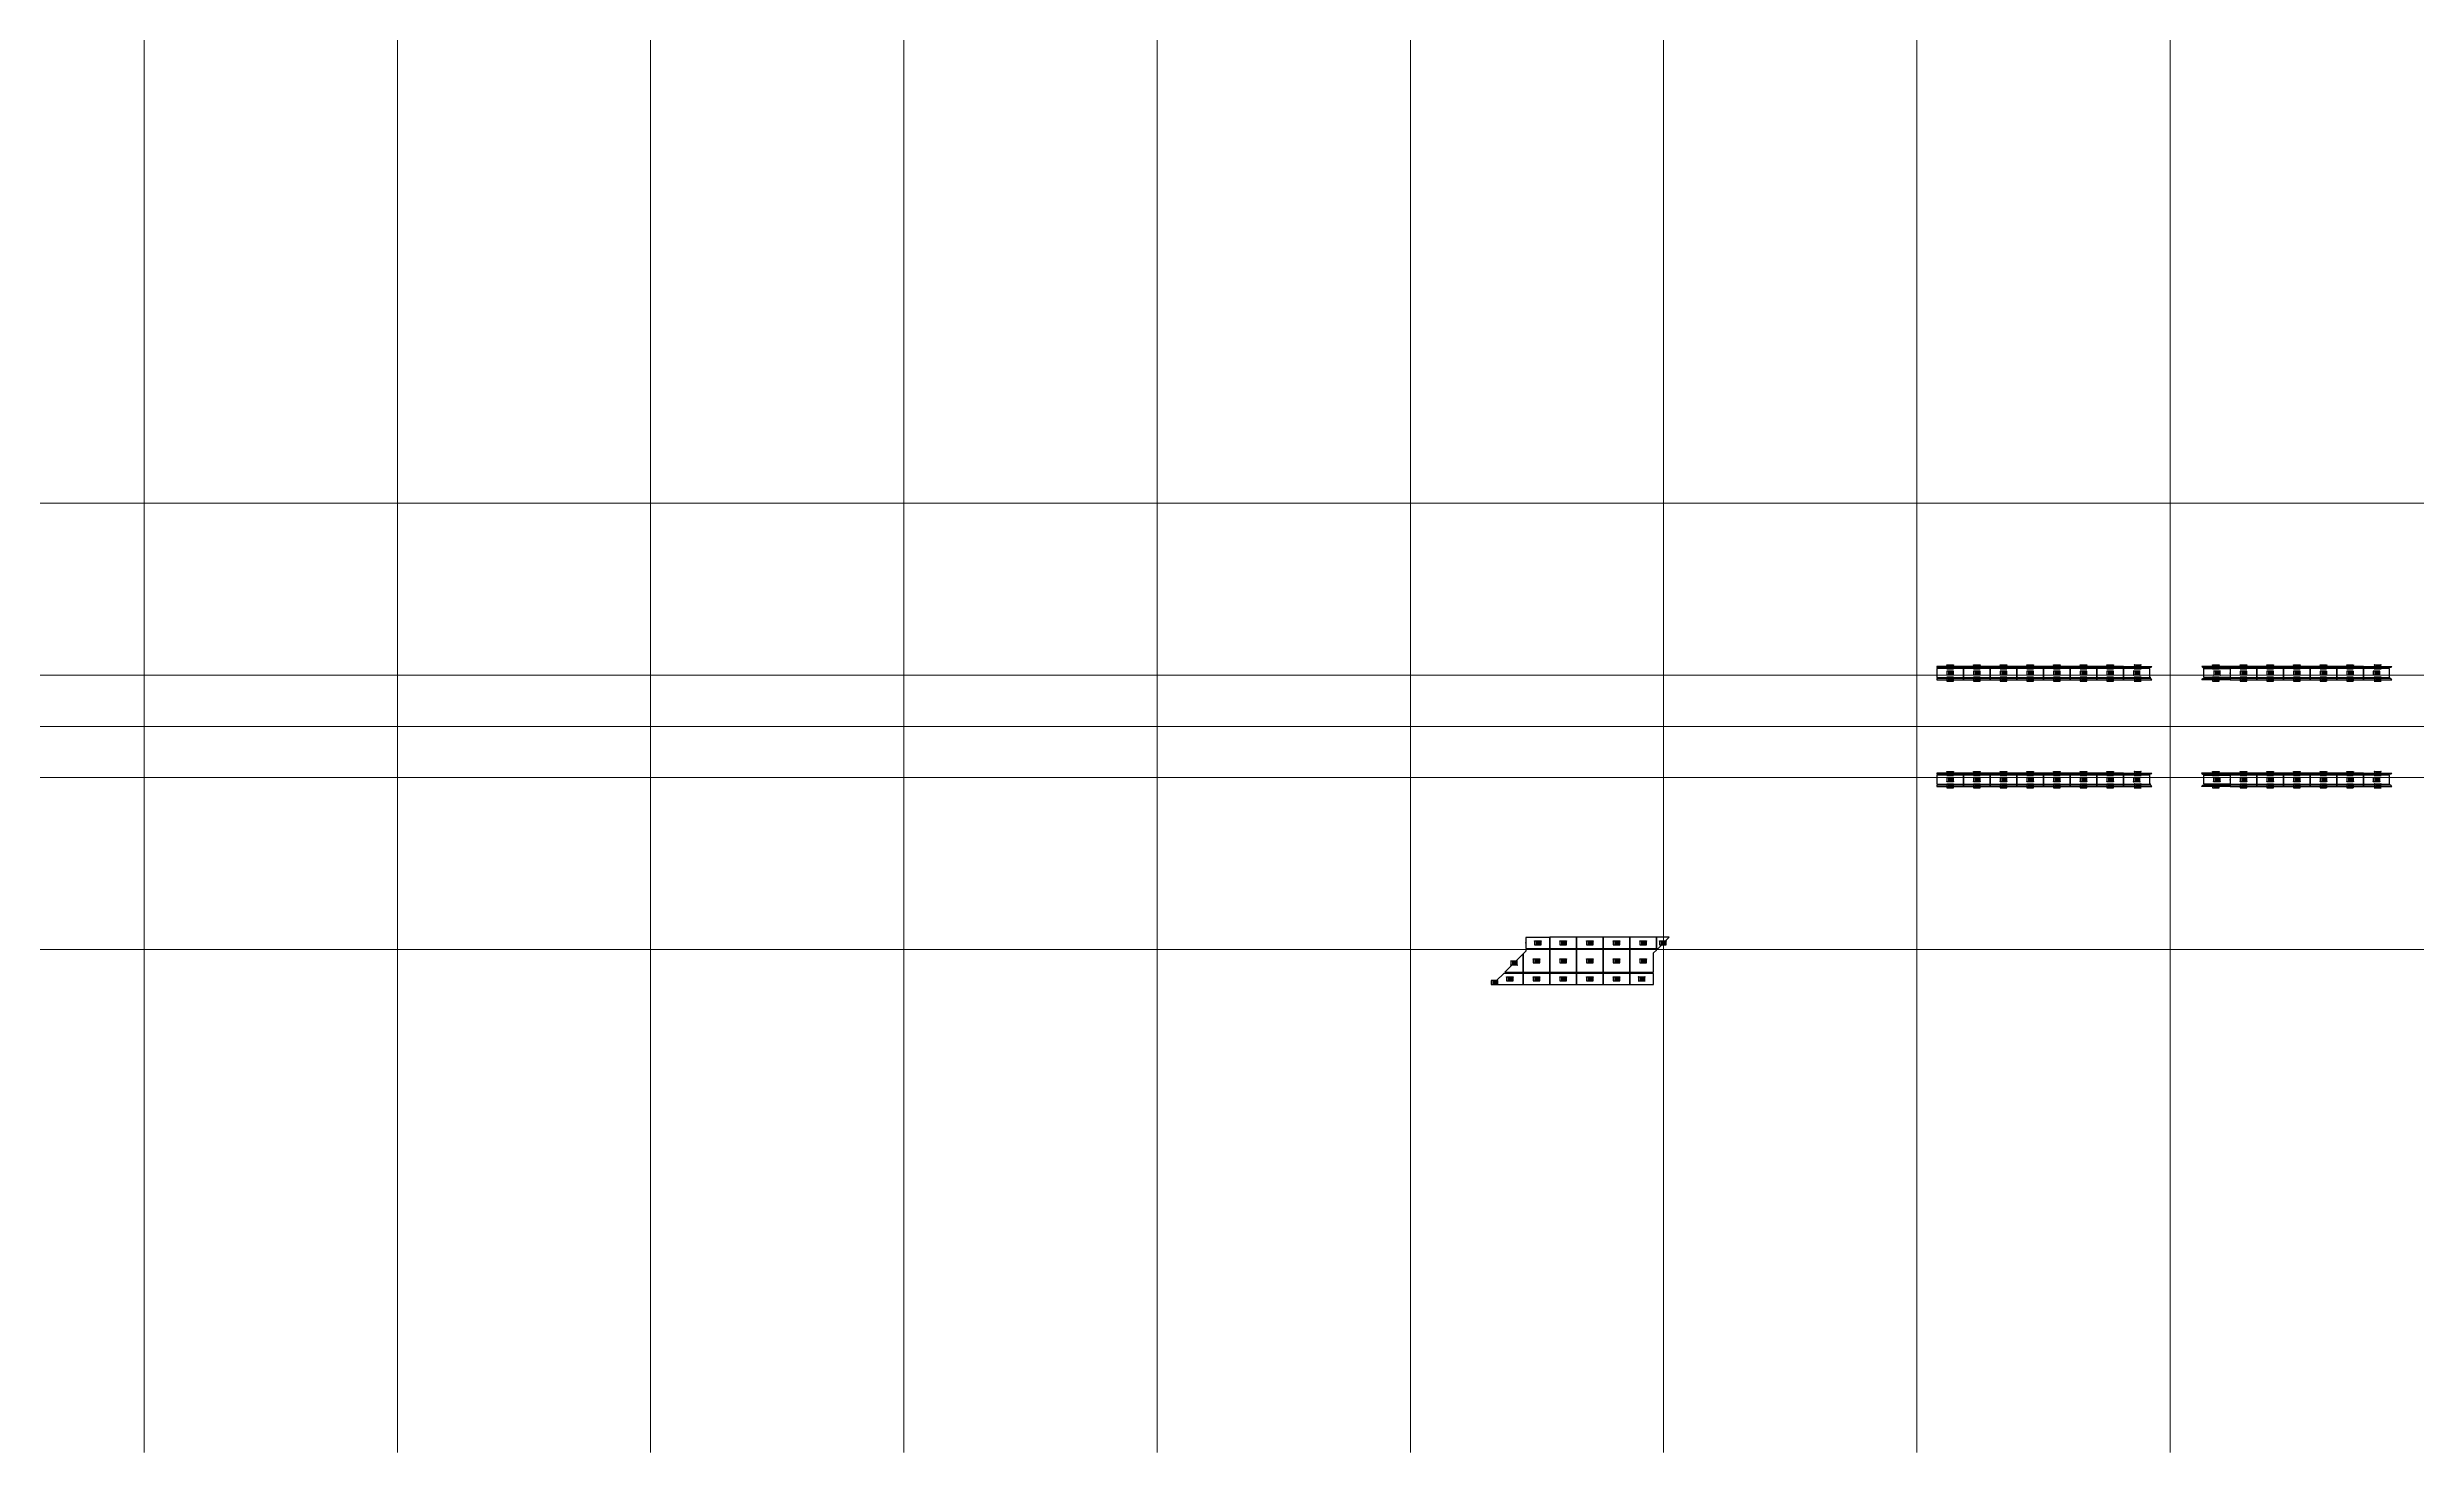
# Model space of a CAD drawing. Header units: millimetres. Extents: x -70132 to 394080, y -1879526 to 121974.
# Drawn here: x 37320 to 143972, y -7035 to 56186 of the extents above; entities that cross this region are included whole.
import ezdxf
from ezdxf.enums import TextEntityAlignment as Align

# ---------------------------------------------------------------- set-up
doc = ezdxf.new("R2010")
doc.units = ezdxf.units.MM
doc.linetypes.add('DPA_Grid _ Level 100', pattern=[10, 5.5, -1.6, 1.3, -1.6])
for name, color, linetype in [('009 - AHP_06_DATA_TEXT', 3, 'Continuous'), ('009 - AHP_06_PANEL_MAIN_COLOR_1', 3, 'Continuous'), ('009 - AHP_06_PANEL_SYMBOL_', 251, 'Continuous'), ('C0x_300HK_CODE_DEF_SUB', 250, 'Continuous')]:
    doc.layers.add(name, color=color, linetype=linetype)
doc.layers.add('S-GRID', color=251, linetype='Continuous', lineweight=9)
doc.styles.add('Arial', font='arial.ttf', dxfattribs={"height": 1500})
doc.styles.get("Standard").update_dxf_attribs({"font": 'arial.ttf'})

# ---------------------------------------------------------------- blocks, each defined once
blk = doc.blocks.new('*U27')
blk.add_point((0, 0))
at = {"layer": '009 - AHP_06_PANEL_MAIN_COLOR_1'}
blk.add_lwpolyline([(176, 88), (0, 88), (0, -88), (0, -88)], close=True, dxfattribs=at)
blk = doc.blocks.new('*U137')
at = {"layer": '009 - AHP_06_PANEL_MAIN_COLOR_1'}
blk.add_lwpolyline([(0, -200), (1180, -200), (1180, 200), (0, 200)], close=True, dxfattribs=at)
at = {"layer": '009 - AHP_06_PANEL_SYMBOL_'}
blk.add_point((0, 0), dxfattribs=at)
blk = doc.blocks.new('*U158')
at = {"layer": '009 - AHP_06_PANEL_MAIN_COLOR_1'}
blk.add_lwpolyline([(1230, 0), (0, 0), (0, -50), (1280, -50), (1230, 0)], dxfattribs=at)
blk = doc.blocks.new('*U159')
at = {"layer": '009 - AHP_06_PANEL_MAIN_COLOR_1'}
blk.add_lwpolyline([(1230, 0), (0, 0), (0, 50), (1280, 50), (1230, 0)], dxfattribs=at)
blk = doc.blocks.new('*U8')
at = {"layer": '009 - AHP_06_PANEL_MAIN_COLOR_1'}
blk.add_lwpolyline([(0, -200), (1190, -200), (1190, 200), (0, 200)], close=True, dxfattribs=at)
at = {"layer": '009 - AHP_06_PANEL_SYMBOL_'}
blk.add_point((0, 0), dxfattribs=at)
blk = doc.blocks.new('*U36')
at = {"layer": '009 - AHP_06_PANEL_MAIN_COLOR_1'}
blk.add_lwpolyline([(1235, 0), (0, 0), (0, -50), (1285, -50), (1235, 0)], dxfattribs=at)
blk = doc.blocks.new('*U35')
at = {"layer": '009 - AHP_06_PANEL_MAIN_COLOR_1'}
blk.add_lwpolyline([(1235, 0), (0, 0), (0, 50), (1285, 50), (1235, 0)], dxfattribs=at)
blk = doc.blocks.new('*U25')
blk.add_point((0, 0))
at = {"layer": '009 - AHP_06_PANEL_MAIN_COLOR_1'}
blk.add_lwpolyline([(826, 413), (0, 413), (0, -413), (0, -413)], close=True, dxfattribs=at)
blk = doc.blocks.new('*U139')
at = {"layer": '009 - AHP_06_PANEL_MAIN_COLOR_1'}
blk.add_lwpolyline([(0, -250), (1200, -250), (1200, 250), (0, 250)], close=True, dxfattribs=at)
at = {"layer": '009 - AHP_06_PANEL_SYMBOL_'}
blk.add_point((0, 0), dxfattribs=at)
blk = doc.blocks.new('*U140')
at = {"layer": '009 - AHP_06_PANEL_MAIN_COLOR_1'}
blk.add_lwpolyline([(0, -510), (1200, -510), (1200, 510), (0, 510)], close=True, dxfattribs=at)
at = {"layer": '009 - AHP_06_PANEL_SYMBOL_'}
blk.add_point((0, 0), dxfattribs=at)
blk = doc.blocks.new('*U9')
at = {"layer": '009 - AHP_06_PANEL_MAIN_COLOR_1'}
blk.add_lwpolyline([(0, -250), (1075, -250), (1075, 250), (0, 250)], close=True, dxfattribs=at)
at = {"layer": '009 - AHP_06_PANEL_SYMBOL_'}
blk.add_point((0, 0), dxfattribs=at)
blk = doc.blocks.new('*U26')
blk.add_point((0, 0))
at = {"layer": '009 - AHP_06_PANEL_MAIN_COLOR_1'}
blk.add_lwpolyline([(571, 250), (0, 250), (0, -250), (71, -250)], close=True, dxfattribs=at)
blk = doc.blocks.new('*U10')
at = {"layer": '009 - AHP_06_PANEL_MAIN_COLOR_1'}
blk.add_lwpolyline([(0, -250), (1076, -250), (1076, 250), (0, 250)], close=True, dxfattribs=at)
at = {"layer": '009 - AHP_06_PANEL_SYMBOL_'}
blk.add_point((0, 0), dxfattribs=at)
blk = doc.blocks.new('*U162')
blk.add_point((0, 0))
at = {"layer": '009 - AHP_06_PANEL_MAIN_COLOR_1'}
blk.add_lwpolyline([(-600, -25), (600, -25), (600, 25), (-600, 25)], close=True, dxfattribs=at)
blk = doc.blocks.new('*U163')
blk.add_point((0, 0))
at = {"layer": '009 - AHP_06_PANEL_MAIN_COLOR_1'}
blk.add_lwpolyline([(-600, -200), (600, -200), (600, 200), (-600, 200)], close=True, dxfattribs=at)
blk = doc.blocks.new('A$C6ec4f5d1')
at = {"layer": 'S-GRID', "linetype": 'DPA_Grid _ Level 100'}
for p, q in [((-112900, -29972.2), (-112900, 79507.3)), ((-101500, -29972.2), (-101500, 79507.3)), ((-90100, -29972.2), (-90100, 79507.3)), ((-78700, -29972.2), (-78700, 79507.3)), ((-67300, -29972.2), (-67300, 79507.3)), ((-55900, -29972.2), (-55900, 79507.3)), ((-44500, -29972.2), (-44500, 79507.3)), ((-33100, -29972.2), (-33100, 79507.3)), ((-21700, -29972.2), (-21700, 79507.3)), ((176116, 12740), (-188692, 12740)), ((176116, 5000), (-182342, 5000)), ((176116, 2700), (-188692, 2700)), ((176116, 400), (-182342, 400)), ((176116, -7340), (-188692, -7340))]:
    blk.add_line(p, q, dxfattribs=at)
blk = doc.blocks.new('000_CKST-FAMELINE_CEILING06_CODE_PANEL')
at = {"layer": 'C0x_300HK_CODE_DEF_SUB', "color": 0}
for points in [[(-3000, 4885), (-2775, 4885), (-2775, 5110), (-3000, 5110)], [(-2775, 1435), (2775, 1435), (2775, 4885), (-2775, 4885)], [(-2775, 1885), (2775, 1885), (2775, 2335), (-2775, 2335)], [(-2775, 1435), (2775, 1435), (2775, 1885), (-2775, 1885)], [(-2775, 985), (2775, 985), (2775, 1435), (-2775, 1435)], [(-2775, 535), (2775, 535), (2775, 985), (-2775, 985)], [(-2775, 85), (2775, 85), (2775, 535), (-2775, 535)], [(-2775, -365), (2775, -365), (2775, 85), (-2775, 85)], [(2775, 4885), (3000, 4885), (3000, 5110), (2775, 5110)], [(-3000, -5110), (-2775, -5110), (-2775, -4885), (-3000, -4885)], [(-2775, -815), (2775, -815), (2775, -365), (-2775, -365)], [(-2775, -1265), (2775, -1265), (2775, -815), (-2775, -815)], [(-2775, -1715), (2775, -1715), (2775, -1265), (-2775, -1265)], [(-2775, -2165), (2775, -2165), (2775, -1715), (-2775, -1715)], [(-2775, -2615), (2775, -2615), (2775, -2165), (-2775, -2165)], [(-2775, -3065), (2775, -3065), (2775, -2615), (-2775, -2615)], [(-2775, -3515), (2775, -3515), (2775, -3065), (-2775, -3065)], [(-2775, -3965), (2775, -3965), (2775, -3515), (-2775, -3515)], [(-2775, -4415), (2775, -4415), (2775, -3965), (-2775, -3965)], [(-2775, -4865), (2775, -4865), (2775, -4415), (-2775, -4415)], [(2775, -5110), (3000, -5110), (3000, -4885), (2775, -4885)]]:
    blk.add_lwpolyline(points, close=True, dxfattribs=at)
at = {"layer": 'C0x_300HK_CODE_DEF_SUB', "color": 0, "style": 'Arial'}
for s, p in [('panel_code_name', (-2625, 4580)), ('panel_matt_type', (-2625, 2030)), ('panel_no', (-2625, 1580)), ('panel_name', (-2625, 1130)), ('panel_length', (-2625, 680)), ('panel_length_1', (-2625, 230)), ('panel_length_2', (-2625, -220)), (':', (17, 4580)), (':', (17, 2030)), (':', (17, 1580)), (':', (17, 1130)), (':', (17, 680)), (':', (17, 211)), ('panel_width', (-2625, -670)), ('panel_width_2', (-2625, -1120)), ('panel_width_3', (-2625, -1570)), ('panel_color', (-2625, -2020)), ('panel_shape', (-2625, -2470)), ('panel_add-on', (-2625, -2920)), ('panel_date-create', (-2625, -3370)), ('panel_station', (-2625, -3820)), ('panel_level', (-2625, -4270)), ('panel_zone', (-2625, -4720)), (':', (17, -220)), (':', (17, -670)), (':', (17, -1120)), (':', (17, -1570)), (':', (17, -2020)), (':', (17, -2470)), (':', (17, -2920)), (':', (17, -3370)), (':', (17, -3820)), (':', (17, -4270)), (':', (17, -4720))]:
    blk.add_text(s, height=225, dxfattribs=at).set_placement(p)
at = {"layer": 'C0x_300HK_CODE_DEF_SUB', "color": 0, "lineweight": 30, "flags": 104}
blk.add_attdef('panel_code_name', text='', height=225, dxfattribs=at).set_placement((179, 4805), align=Align.TOP_LEFT)
at = {"layer": 'C0x_300HK_CODE_DEF_SUB', "color": 0, "style": 'Arial'}
for tag, p in [('panel_matt_type', (179, 2030)), ('panel_no', (179, 1580)), ('panel_name', (179, 1130)), ('panel_length', (179, 680)), ('panel_length_2', (179, 230)), ('panel_length_3', (179, -220)), ('panel_width', (179, -670)), ('panel_width_2', (179, -1120)), ('panel_width_3', (179, -1570)), ('panel_color', (179, -2020)), ('panel_shape', (179, -2470)), ('panel_add-on', (179, -2920)), ('panel_date-create', (179, -3370)), ('panel_station', (179, -3820)), ('panel_level', (179, -4270)), ('panel_zone', (179, -4720))]:
    blk.add_attdef(tag, p, '', height=225, dxfattribs=at)
blk = doc.blocks.new('Drawing1_20261102-145208_PP17_C06_DATA_STD_LENGTH')
at = {"layer": '009 - AHP_06_DATA_TEXT', "xscale": 0.03000000000000001, "yscale": 0.03000000000000001, "zscale": 0.03000000000000001}
for p, values in [((-11360, 28525), {'panel_matt_type': 'C06_STD-LENGTH', 'panel_length': '1200', 'panel_width': '500.000000000304'}), ((-10550, 28525), {'panel_matt_type': 'C06_STD-LENGTH', 'panel_length': '1200', 'panel_width': '1019.99999999907'}), ((-9742, 28463), {'panel_matt_type': 'C06_STD-LENGTH', 'panel_length': '1075.56404149656', 'panel_width': '500.000000000304'}), ((-11360, 27325), {'panel_matt_type': 'C06_STD-LENGTH', 'panel_length': '1200', 'panel_width': '500.000000000304'}), ((-10550, 27325), {'panel_matt_type': 'C06_STD-LENGTH', 'panel_length': '1200', 'panel_width': '1019.99999999907'}), ((-9740, 27325), {'panel_matt_type': 'C06_STD-LENGTH', 'panel_length': '1200', 'panel_width': '500.000000000304'}), ((-11360, 26125), {'panel_matt_type': 'C06_STD-LENGTH', 'panel_length': '1200', 'panel_width': '500.000000000304'}), ((-10550, 26125), {'panel_matt_type': 'C06_STD-LENGTH', 'panel_length': '1200', 'panel_width': '1019.99999999907'}), ((-9740, 26125), {'panel_matt_type': 'C06_STD-LENGTH', 'panel_length': '1200', 'panel_width': '500.000000000304'}), ((-11360, 24925), {'panel_matt_type': 'C06_STD-LENGTH', 'panel_length': '1200', 'panel_width': '500.000000000304'}), ((-10550, 24925), {'panel_matt_type': 'C06_STD-LENGTH', 'panel_length': '1200', 'panel_width': '1019.99999999907'}), ((-9740, 24925), {'panel_matt_type': 'C06_STD-LENGTH', 'panel_length': '1200', 'panel_width': '500.000000000304'}), ((-11360, 23788), {'panel_matt_type': 'C06_STD-LENGTH', 'panel_length': '1074.98049107706', 'panel_width': '500.000000000304'}), ((-9740, 23725), {'panel_matt_type': 'C06_STD-LENGTH', 'panel_length': '1200', 'panel_width': '500.000000000304'}), ((-2675, 9900), {'panel_matt_type': 'C06_STD-LENGTH', 'panel_length': '1200', 'panel_width': '50'}), ((-2400, 9900), {'panel_matt_type': 'C06_STD-LENGTH', 'panel_length': '1200', 'panel_width': '400'}), ((-2125, 9900), {'panel_matt_type': 'C06_STD-LENGTH', 'panel_length': '1200', 'panel_width': '50'}), ((2125, 9900), {'panel_matt_type': 'C06_STD-LENGTH', 'panel_length': '1200', 'panel_width': '50'}), ((2400, 9900), {'panel_matt_type': 'C06_STD-LENGTH', 'panel_length': '1200', 'panel_width': '400'}), ((2675, 9900), {'panel_matt_type': 'C06_STD-LENGTH', 'panel_length': '1200', 'panel_width': '50'}), ((-2675, 8700), {'panel_matt_type': 'C06_STD-LENGTH', 'panel_length': '1200', 'panel_width': '50'}), ((-2400, 8700), {'panel_matt_type': 'C06_STD-LENGTH', 'panel_length': '1200', 'panel_width': '400'}), ((-2125, 8700), {'panel_matt_type': 'C06_STD-LENGTH', 'panel_length': '1200', 'panel_width': '50'}), ((2125, 8700), {'panel_matt_type': 'C06_STD-LENGTH', 'panel_length': '1200', 'panel_width': '50'}), ((2400, 8700), {'panel_matt_type': 'C06_STD-LENGTH', 'panel_length': '1200', 'panel_width': '400'}), ((2675, 8700), {'panel_matt_type': 'C06_STD-LENGTH', 'panel_length': '1200', 'panel_width': '50'}), ((-2675, 7500), {'panel_matt_type': 'C06_STD-LENGTH', 'panel_length': '1200', 'panel_width': '50'}), ((-2400, 7500), {'panel_matt_type': 'C06_STD-LENGTH', 'panel_length': '1200', 'panel_width': '400'}), ((-2125, 7500), {'panel_matt_type': 'C06_STD-LENGTH', 'panel_length': '1200', 'panel_width': '50'}), ((2125, 7500), {'panel_matt_type': 'C06_STD-LENGTH', 'panel_length': '1200', 'panel_width': '50'}), ((2400, 7500), {'panel_matt_type': 'C06_STD-LENGTH', 'panel_length': '1200', 'panel_width': '400'}), ((2675, 7500), {'panel_matt_type': 'C06_STD-LENGTH', 'panel_length': '1200', 'panel_width': '50'}), ((-2675, 6300), {'panel_matt_type': 'C06_STD-LENGTH', 'panel_length': '1200', 'panel_width': '50'}), ((-2400, 6300), {'panel_matt_type': 'C06_STD-LENGTH', 'panel_length': '1200', 'panel_width': '400'}), ((-2125, 6300), {'panel_matt_type': 'C06_STD-LENGTH', 'panel_length': '1200', 'panel_width': '50'}), ((2125, 6300), {'panel_matt_type': 'C06_STD-LENGTH', 'panel_length': '1200', 'panel_width': '50'}), ((2400, 6300), {'panel_matt_type': 'C06_STD-LENGTH', 'panel_length': '1200', 'panel_width': '400'}), ((2675, 6300), {'panel_matt_type': 'C06_STD-LENGTH', 'panel_length': '1200', 'panel_width': '50'}), ((-2675, 5100), {'panel_matt_type': 'C06_STD-LENGTH', 'panel_length': '1200', 'panel_width': '50'}), ((-2400, 5100), {'panel_matt_type': 'C06_STD-LENGTH', 'panel_length': '1200', 'panel_width': '400'}), ((-2125, 5100), {'panel_matt_type': 'C06_STD-LENGTH', 'panel_length': '1200', 'panel_width': '50'}), ((2125, 5100), {'panel_matt_type': 'C06_STD-LENGTH', 'panel_length': '1200', 'panel_width': '50'}), ((2400, 5100), {'panel_matt_type': 'C06_STD-LENGTH', 'panel_length': '1200', 'panel_width': '400'}), ((2675, 5100), {'panel_matt_type': 'C06_STD-LENGTH', 'panel_length': '1200', 'panel_width': '50'}), ((-2675, 3900), {'panel_matt_type': 'C06_STD-LENGTH', 'panel_length': '1200', 'panel_width': '50'}), ((-2400, 3900), {'panel_matt_type': 'C06_STD-LENGTH', 'panel_length': '1200', 'panel_width': '400'}), ((-2125, 3900), {'panel_matt_type': 'C06_STD-LENGTH', 'panel_length': '1200', 'panel_width': '50'}), ((2125, 3900), {'panel_matt_type': 'C06_STD-LENGTH', 'panel_length': '1200', 'panel_width': '50'}), ((2400, 3900), {'panel_matt_type': 'C06_STD-LENGTH', 'panel_length': '1200', 'panel_width': '400'}), ((2675, 3900), {'panel_matt_type': 'C06_STD-LENGTH', 'panel_length': '1200', 'panel_width': '50'}), ((-2675, 2700), {'panel_matt_type': 'C06_STD-LENGTH', 'panel_length': '1200', 'panel_width': '50'}), ((-2400, 2700), {'panel_matt_type': 'C06_STD-LENGTH', 'panel_length': '1200', 'panel_width': '400'}), ((-2125, 2700), {'panel_matt_type': 'C06_STD-LENGTH', 'panel_length': '1200', 'panel_width': '50'}), ((2125, 2700), {'panel_matt_type': 'C06_STD-LENGTH', 'panel_length': '1200', 'panel_width': '50'}), ((2400, 2700), {'panel_matt_type': 'C06_STD-LENGTH', 'panel_length': '1200', 'panel_width': '400'}), ((2675, 2700), {'panel_matt_type': 'C06_STD-LENGTH', 'panel_length': '1200', 'panel_width': '50'}), ((-2400, 1510), {'panel_matt_type': 'C06_STD-LENGTH', 'panel_length': '1180', 'panel_width': '400'}), ((2400, 1510), {'panel_matt_type': 'C06_STD-LENGTH', 'panel_length': '1180', 'panel_width': '400'}), ((-2400, -2105), {'panel_matt_type': 'C06_STD-LENGTH', 'panel_length': '1190', 'panel_width': '400'}), ((2400, -2110), {'panel_matt_type': 'C06_STD-LENGTH', 'panel_length': '1180', 'panel_width': '400'}), ((-2675, -3300), {'panel_matt_type': 'C06_STD-LENGTH', 'panel_length': '1200', 'panel_width': '50'}), ((-2400, -3300), {'panel_matt_type': 'C06_STD-LENGTH', 'panel_length': '1200', 'panel_width': '400'}), ((-2125, -3300), {'panel_matt_type': 'C06_STD-LENGTH', 'panel_length': '1200', 'panel_width': '50'}), ((2125, -3300), {'panel_matt_type': 'C06_STD-LENGTH', 'panel_length': '1200', 'panel_width': '50'}), ((2400, -3300), {'panel_matt_type': 'C06_STD-LENGTH', 'panel_length': '1200', 'panel_width': '400'}), ((2675, -3300), {'panel_matt_type': 'C06_STD-LENGTH', 'panel_length': '1200', 'panel_width': '50'}), ((-2675, -4500), {'panel_matt_type': 'C06_STD-LENGTH', 'panel_length': '1200', 'panel_width': '50'}), ((-2400, -4500), {'panel_matt_type': 'C06_STD-LENGTH', 'panel_length': '1200', 'panel_width': '400'}), ((-2125, -4500), {'panel_matt_type': 'C06_STD-LENGTH', 'panel_length': '1200', 'panel_width': '50'}), ((2125, -4500), {'panel_matt_type': 'C06_STD-LENGTH', 'panel_length': '1200', 'panel_width': '50'}), ((2400, -4500), {'panel_matt_type': 'C06_STD-LENGTH', 'panel_length': '1200', 'panel_width': '400'}), ((2675, -4500), {'panel_matt_type': 'C06_STD-LENGTH', 'panel_length': '1200', 'panel_width': '50'}), ((-2675, -5700), {'panel_matt_type': 'C06_STD-LENGTH', 'panel_length': '1200', 'panel_width': '50'}), ((-2400, -5700), {'panel_matt_type': 'C06_STD-LENGTH', 'panel_length': '1200', 'panel_width': '400'}), ((-2125, -5700), {'panel_matt_type': 'C06_STD-LENGTH', 'panel_length': '1200', 'panel_width': '50'}), ((2125, -5700), {'panel_matt_type': 'C06_STD-LENGTH', 'panel_length': '1200', 'panel_width': '50'}), ((2400, -5700), {'panel_matt_type': 'C06_STD-LENGTH', 'panel_length': '1200', 'panel_width': '400'}), ((2675, -5700), {'panel_matt_type': 'C06_STD-LENGTH', 'panel_length': '1200', 'panel_width': '50'}), ((-2675, -6900), {'panel_matt_type': 'C06_STD-LENGTH', 'panel_length': '1200', 'panel_width': '50'}), ((-2400, -6900), {'panel_matt_type': 'C06_STD-LENGTH', 'panel_length': '1200', 'panel_width': '400'}), ((-2125, -6900), {'panel_matt_type': 'C06_STD-LENGTH', 'panel_length': '1200', 'panel_width': '50'}), ((2125, -6900), {'panel_matt_type': 'C06_STD-LENGTH', 'panel_length': '1200', 'panel_width': '50'}), ((2400, -6900), {'panel_matt_type': 'C06_STD-LENGTH', 'panel_length': '1200', 'panel_width': '400'}), ((2675, -6900), {'panel_matt_type': 'C06_STD-LENGTH', 'panel_length': '1200', 'panel_width': '50'}), ((-2675, -8100), {'panel_matt_type': 'C06_STD-LENGTH', 'panel_length': '1200', 'panel_width': '50'}), ((-2400, -8100), {'panel_matt_type': 'C06_STD-LENGTH', 'panel_length': '1200', 'panel_width': '400'}), ((-2125, -8100), {'panel_matt_type': 'C06_STD-LENGTH', 'panel_length': '1200', 'panel_width': '50'}), ((2125, -8100), {'panel_matt_type': 'C06_STD-LENGTH', 'panel_length': '1200', 'panel_width': '50'}), ((2400, -8100), {'panel_matt_type': 'C06_STD-LENGTH', 'panel_length': '1200', 'panel_width': '400'}), ((2675, -8100), {'panel_matt_type': 'C06_STD-LENGTH', 'panel_length': '1200', 'panel_width': '50'}), ((-2400, -9290), {'panel_matt_type': 'C06_STD-LENGTH', 'panel_length': '1180', 'panel_width': '400'}), ((2400, -9290), {'panel_matt_type': 'C06_STD-LENGTH', 'panel_length': '1180', 'panel_width': '400'})]:
    blk.add_blockref('000_CKST-FAMELINE_CEILING06_CODE_PANEL', p, dxfattribs=at).add_auto_attribs(values)
blk = doc.blocks.new('Drawing1_20261102-150320_C06_DATA_TZP_LENGTH')
at = {"layer": '009 - AHP_06_DATA_TEXT', "xscale": 0.03, "yscale": 0.03, "zscale": 0.03, "rotation": 90}
for p, values in [((-12860, 2675), {'panel_matt_type': 'C06-TZP-VARIES', 'panel_length': '1280', 'panel_width': '50.0000000001164'}), ((-12860, 2125), {'panel_matt_type': 'C06-TZP-VARIES', 'panel_length': '1280', 'panel_width': '50.0000000001164'}), ((-9340, 2675), {'panel_matt_type': 'C06-TZP-VARIES', 'panel_length': '1280', 'panel_width': '50.0000000001164'}), ((-9340, 2125), {'panel_matt_type': 'C06-TZP-VARIES', 'panel_length': '1280', 'panel_width': '50.0000000001164'}), ((-2060, 2675), {'panel_matt_type': 'C06-TZP-VARIES', 'panel_length': '1280', 'panel_width': '50.0000000001164'}), ((-2060, 2125), {'panel_matt_type': 'C06-TZP-VARIES', 'panel_length': '1280', 'panel_width': '50.0000000001164'}), ((-12860, -2125), {'panel_matt_type': 'C06-TZP-VARIES', 'panel_length': '1280', 'panel_width': '50.0000000001164'}), ((-9342, -2125), {'panel_matt_type': 'C06-TZP-VARIES', 'panel_length': '1285', 'panel_width': '50.0000000001164'}), ((-2060, -2125), {'panel_matt_type': 'C06-TZP-VARIES', 'panel_length': '1280', 'panel_width': '50.0000000001164'}), ((-12860, -2675), {'panel_matt_type': 'C06-TZP-VARIES', 'panel_length': '1280', 'panel_width': '50.0000000001164'}), ((-9342, -2675), {'panel_matt_type': 'C06-TZP-VARIES', 'panel_length': '1285', 'panel_width': '50.0000000001164'}), ((-2060, -2675), {'panel_matt_type': 'C06-TZP-VARIES', 'panel_length': '1280', 'panel_width': '50.0000000001164'}), ((-40938, -10647), {'panel_matt_type': 'C06-TZP-VARIES', 'panel_length': '825.662118717097', 'panel_width': '825.66211871733'}), ((-35125, -10550), {'panel_matt_type': 'C06-TZP-VARIES', 'panel_length': '1200', 'panel_width': '1019.99999999907'}), ((-34240, -9740), {'panel_matt_type': 'C06-TZP-VARIES', 'panel_length': '570.716422365047', 'panel_width': '500.000000000904'}), ((-41813, -11522), {'panel_matt_type': 'C06-TZP-VARIES', 'panel_length': '175.654779642122', 'panel_width': '175.654779642122'}), ((-41125, -11360), {'panel_matt_type': 'C06-TZP-VARIES', 'panel_length': '1200', 'panel_width': '499.993888369296'})]:
    blk.add_blockref('000_CKST-FAMELINE_CEILING06_CODE_PANEL', p, dxfattribs=at).add_auto_attribs(values)

msp = doc.modelspace()

# ---------------------------------------------------------------- linework, layer by layer
for p in [(131977.3, 27837.4), (131977.3, 23037.4)]:
    msp.add_point(p)
at = {"layer": '009 - AHP_06_PANEL_MAIN_COLOR_1'}
for points in [[(104952.3, 15597.4), (103877.3, 15597.4), (103877.4, 15528.2), (103752.3, 15403.1), (103752.3, 14577.4), (104952.3, 14577.4)], [(109627.3, 15451.7), (109752.3, 15576.7), (109752.3, 15597.4), (108552.3, 15597.4), (108552.3, 14577.4), (109627.3, 14577.4)], [(109627.3, 15451.7), (109752.3, 15576.7), (109752.3, 15597.4), (108552.3, 15597.4), (108552.3, 14577.4), (109627.3, 14577.4)]]:
    msp.add_lwpolyline(points, close=True, dxfattribs=at)
at = {"layer": '009 - AHP_06_PANEL_MAIN_COLOR_1', "color": 3}
msp.add_lwpolyline([(103752.3, 14527.4), (102876.7, 14527.4), (102552.3, 14203.1), (102552.3, 14027.4), (103752.3, 14027.4)], close=True, dxfattribs=at)

# ---------------------------------------------------------------- block references
for name, p in [('A$C6ec4f5d1', (154577.3, 22937.4)), ('Drawing1_20261102-150320_C06_DATA_TZP_LENGTH', (144277.3, 25637.4)), ('*U162', (122977.3, 28312.4)), ('*U163', (122977.3, 28037.4)), ('*U162', (122977.3, 27762.4)), ('*U162', (124177.3, 28312.4)), ('*U163', (124177.3, 28037.4)), ('*U162', (124177.3, 27762.4)), ('*U162', (125377.3, 28312.4)), ('*U163', (125377.3, 28037.4)), ('*U162', (125377.3, 27762.4)), ('*U162', (126577.3, 28312.4)), ('*U163', (126577.3, 28037.4)), ('*U162', (126577.3, 27762.4)), ('*U162', (127777.3, 28312.4)), ('*U163', (127777.3, 28037.4)), ('*U162', (127777.3, 27762.4)), ('*U162', (128977.3, 28312.4)), ('*U163', (128977.3, 28037.4)), ('*U162', (128977.3, 27762.4)), ('*U162', (130177.3, 28312.4)), ('*U163', (130177.3, 28037.4)), ('*U162', (130177.3, 27762.4)), ('*U159', (130777.3, 28287.4)), ('*U137', (130777.3, 28037.4)), ('*U158', (130777.3, 27787.4)), ('*U162', (136177.3, 28312.4)), ('*U163', (136177.3, 28037.4)), ('*U162', (136177.3, 27762.4)), ('*U162', (137377.3, 28312.4)), ('*U163', (137377.3, 28037.4)), ('*U162', (137377.3, 27762.4)), ('*U162', (138577.3, 28312.4)), ('*U163', (138577.3, 28037.4)), ('*U162', (138577.3, 27762.4)), ('*U162', (139777.3, 28312.4)), ('*U163', (139777.3, 28037.4)), ('*U162', (139777.3, 27762.4)), ('*U162', (140977.3, 28312.4)), ('*U163', (140977.3, 28037.4)), ('*U162', (140977.3, 27762.4)), ('*U137', (141577.3, 28037.4)), ('*U162', (122977.3, 23512.4)), ('*U162', (124177.3, 23512.4)), ('*U162', (125377.3, 23512.4)), ('*U162', (126577.3, 23512.4)), ('*U162', (127777.3, 23512.4)), ('*U162', (128977.3, 23512.4)), ('*U162', (130177.3, 23512.4)), ('*U162', (136177.3, 23512.4)), ('*U162', (137377.3, 23512.4)), ('*U162', (138577.3, 23512.4)), ('*U162', (139777.3, 23512.4)), ('*U162', (140977.3, 23512.4)), ('*U163', (122977.3, 23237.4)), ('*U162', (122977.3, 22962.4)), ('*U163', (124177.3, 23237.4)), ('*U162', (124177.3, 22962.4)), ('*U163', (125377.3, 23237.4)), ('*U162', (125377.3, 22962.4)), ('*U163', (126577.3, 23237.4)), ('*U162', (126577.3, 22962.4)), ('*U163', (127777.3, 23237.4)), ('*U162', (127777.3, 22962.4)), ('*U163', (128977.3, 23237.4)), ('*U162', (128977.3, 22962.4)), ('*U163', (130177.3, 23237.4)), ('*U162', (130177.3, 22962.4)), ('*U137', (130777.3, 23237.4)), ('*U163', (136177.3, 23237.4)), ('*U162', (136177.3, 22962.4)), ('*U163', (137377.3, 23237.4)), ('*U162', (137377.3, 22962.4)), ('*U163', (138577.3, 23237.4)), ('*U162', (138577.3, 22962.4)), ('*U163', (139777.3, 23237.4)), ('*U162', (139777.3, 22962.4)), ('*U163', (140977.3, 23237.4)), ('*U162', (140977.3, 22962.4)), ('*U137', (141577.3, 23237.4)), ('*U10', (103876.8, 15895.6)), ('*U139', (104952.3, 15897.4)), ('*U139', (106152.3, 15897.4)), ('*U139', (107352.3, 15897.4)), ('*U139', (108552.3, 15897.4)), ('*U140', (104952.3, 15087.4)), ('*U140', (106152.3, 15087.4)), ('*U140', (107352.3, 15087.4)), ('*U139', (103752.3, 14277.4)), ('*U139', (104952.3, 14277.4)), ('*U139', (106152.3, 14277.4)), ('*U139', (107352.3, 14277.4)), ('*U9', (108552.3, 14277.4))]:
    msp.add_blockref(name, p)
at = {"rotation": 90}
msp.add_blockref('Drawing1_20261102-145208_PP17_C06_DATA_STD_LENGTH', (132877.3, 25637.4), dxfattribs=at)
at = {"color": 3, "xscale": -1}
for name, p in [('*U159', (135577.3, 28287.4)), ('*U158', (135577.3, 27787.4)), ('*U35', (135577.3, 23487.4)), ('*U36', (135577.3, 22987.4))]:
    msp.add_blockref(name, p, dxfattribs=at)
at = {"xscale": -1}
for name, p in [('*U137', (135577.3, 28037.4)), ('*U8', (135577.3, 23237.4))]:
    msp.add_blockref(name, p, dxfattribs=at)
at = {"color": 3}
for name, p in [('*U159', (141577.3, 28287.4)), ('*U158', (141577.3, 27787.4)), ('*U159', (130777.3, 23487.4)), ('*U159', (141577.3, 23487.4)), ('*U158', (130777.3, 22987.4)), ('*U158', (141577.3, 22987.4)), ('*U26', (109752.3, 15897.4))]:
    msp.add_blockref(name, p, dxfattribs=at)
at = {"color": 3, "rotation": 180}
for name, p in [('*U25', (103752.3, 14990.3)), ('*U27', (102552.3, 14115.3))]:
    msp.add_blockref(name, p, dxfattribs=at)

doc.saveas('drawing.dxf')
